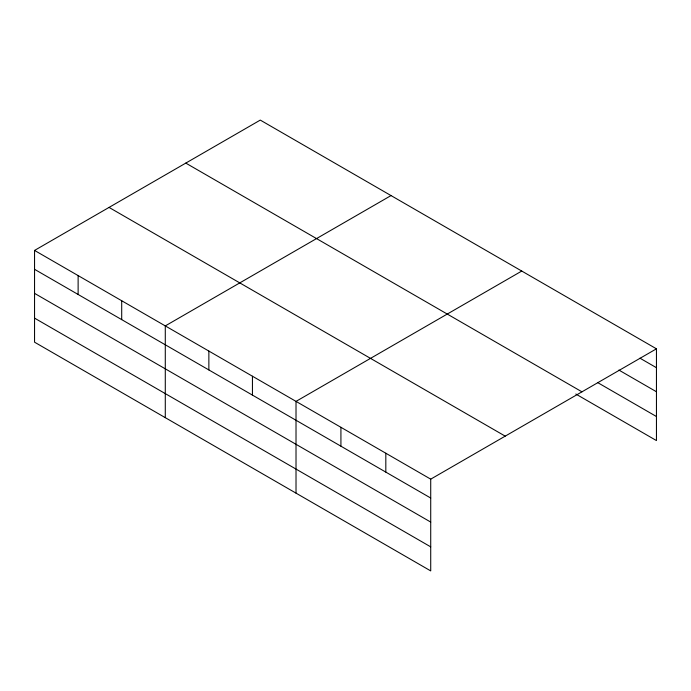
<?xml version="1.0" encoding="UTF-8"?>
<svg xmlns="http://www.w3.org/2000/svg" width="691" height="691" viewBox="0 0 691 691"><rect width="100%" height="100%" fill="white"/><g stroke="black" fill="none" stroke-linecap="round" stroke-linejoin="round"><path stroke-width="1.04" d="M430.718 522.076L430.718 479.148L34.55 250.427L34.55 342.183L430.718 570.904L430.718 522.076L34.55 293.355M575.819 394.025L656.45 440.573L656.45 348.817L260.282 120.096L34.55 250.427M391.02 195.579L165.287 325.902L165.287 417.658M521.757 271.053L296.016 401.385L296.016 493.141M430.718 479.148L656.45 348.817M639.952 358.18L656.45 367.707M618.886 370.065L656.45 391.754M597.81 382.676L656.45 416.526M185.793 163.102L581.96 391.832M109.04 207.412L505.207 436.142M34.55 269.309L430.718 498.03M34.55 318.128L430.718 546.857M385.82 453.227L385.82 472.108M340.922 427.306L340.922 446.187M252.44 376.224L252.44 395.105M208.863 351.063L208.863 369.944M121.702 300.74L121.702 319.622M78.126 275.579L78.126 294.47"/></g></svg>
